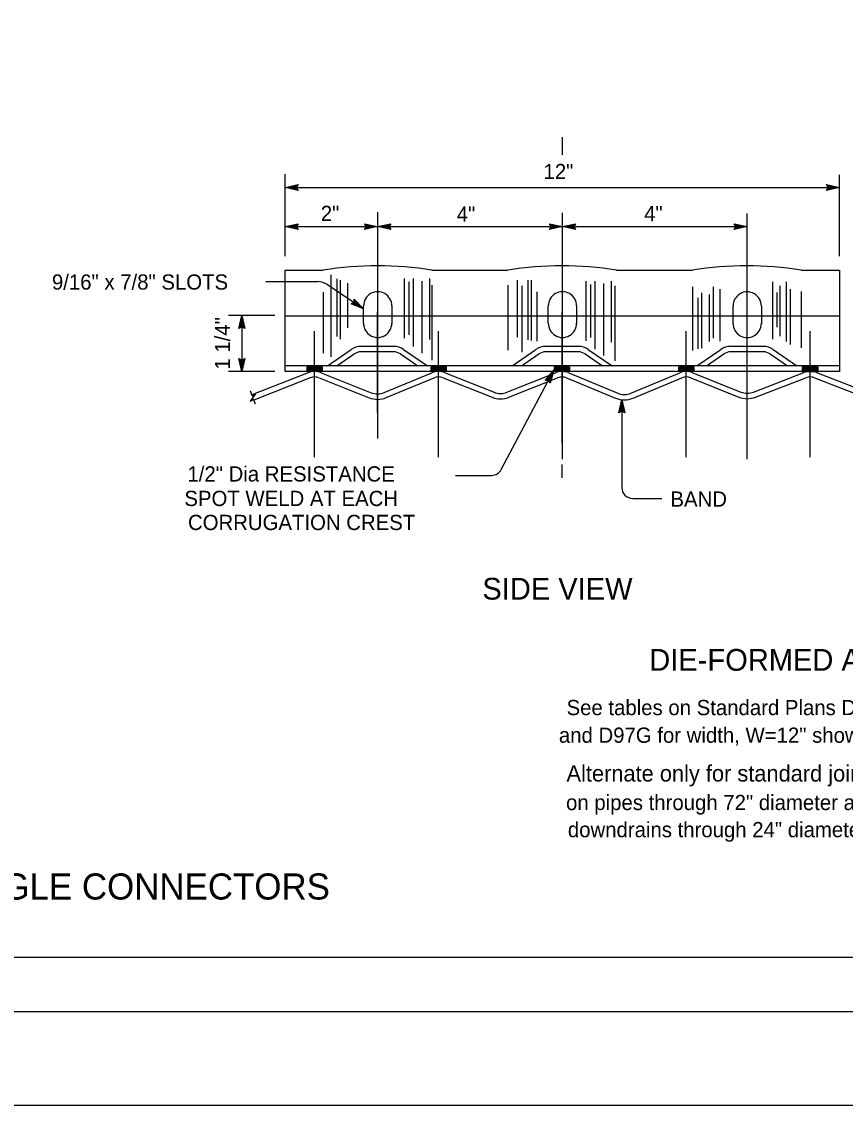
# Model space of a CAD drawing. Extents: x -894 to 866, y -472 to 714.
# Drawn here: x -282.9 to 96, y -472.4 to 25.9 of the extents above; entities that cross this region are included whole.
import ezdxf

# ---------------------------------------------------------------- set-up
doc = ezdxf.new("R2010")
doc.units = 0
for name, color, linetype in [('56 Stage 3 Anno', 7, 'Continuous'), ('57 Undefined', 7, 'Continuous'), ('60 Nongeo Data', 7, 'Continuous'), ('border_PLOTTING-ELEMENTS', 7, 'Continuous'), ('border_rw_22x34_Cut_Lines', 7, 'Continuous'), ('border_SHEET', 7, 'Continuous')]:
    doc.layers.add(name, color=color, linetype=linetype)

msp = doc.modelspace()

# ---------------------------------------------------------------- linework, layer by layer
at = {"layer": '56 Stage 3 Anno'}
for p, q in [((-161.66, -82.02), (-161.66, -44.3)), ((93.34, -82.02), (93.34, -44.6)), ((-161.66, -50.39), (-155.66, -49.06)), ((-160.27, -50.39), (-155.89, -49.42)), ((-158.9, -50.39), (-156.07, -49.77)), ((-155.66, -49.06), (-156.46, -50.39)), ((-155.66, -49.06), (-155.66, -49.06)), ((88.14, -50.39), (87.34, -49.05)), ((87.34, -49.05), (87.34, -49.05)), ((87.34, -49.05), (93.34, -50.39)), ((87.56, -49.41), (91.96, -50.39)), ((87.79, -49.77), (90.58, -50.39)), ((-161.66, -50.39), (93.34, -50.39)), ((-155.66, -51.73), (-161.66, -50.39)), ((-161.66, -50.39), (-161.66, -50.39)), ((-155.87, -51.38), (-160.28, -50.39)), ((-156.11, -51.02), (-158.9, -50.39)), ((-157.51, -50.39), (-156.31, -50.13)), ((-156.28, -50.67), (-157.51, -50.39)), ((-156.46, -50.39), (-155.66, -51.73)), ((-155.66, -51.73), (-155.66, -51.73)), ((93.34, -50.39), (87.34, -51.72)), ((87.34, -51.72), (88.14, -50.39)), ((87.34, -51.72), (87.34, -51.72)), ((91.95, -50.4), (87.58, -51.36)), ((90.58, -50.39), (87.75, -51.02)), ((87.97, -50.11), (89.2, -50.39)), ((89.2, -50.39), (87.99, -50.66)), ((93.34, -50.39), (93.34, -50.39)), ((-161.66, -68.39), (-155.66, -67.06)), ((-161.66, -68.39), (-119.16, -68.39)), ((-155.66, -69.73), (-161.66, -68.39)), ((-161.66, -68.39), (-161.66, -68.39)), ((-155.87, -69.38), (-160.28, -68.39)), ((-160.27, -68.39), (-155.89, -67.42)), ((-158.9, -68.39), (-156.07, -67.77)), ((-156.11, -69.02), (-158.9, -68.39)), ((-157.51, -68.39), (-156.31, -68.13)), ((-156.28, -68.67), (-157.51, -68.39)), ((-155.66, -67.06), (-156.46, -68.39)), ((-156.46, -68.39), (-155.66, -69.73)), ((-155.66, -67.06), (-155.66, -67.06)), ((-155.66, -69.73), (-155.66, -69.73)), ((-124.36, -68.39), (-125.16, -67.05)), ((-125.16, -67.05), (-125.16, -67.05)), ((-125.16, -67.05), (-119.16, -68.39)), ((-119.16, -68.39), (-125.16, -69.72)), ((-125.16, -69.72), (-124.36, -68.39)), ((-125.16, -69.72), (-125.16, -69.72)), ((-124.94, -67.41), (-120.54, -68.39)), ((-120.55, -68.4), (-124.92, -69.36)), ((-121.92, -68.39), (-124.75, -69.02)), ((-124.71, -67.77), (-121.92, -68.39)), ((-124.53, -68.11), (-123.3, -68.39)), ((-123.3, -68.39), (-124.51, -68.66)), ((-119.16, -68.39), (-113.16, -67.06)), ((-119.16, -68.39), (-34.16, -68.39)), ((-119.16, -68.39), (-119.16, -68.39)), ((-113.16, -69.73), (-119.16, -68.39)), ((-119.16, -68.39), (-119.16, -68.39)), ((-113.37, -69.38), (-117.78, -68.39)), ((-117.77, -68.39), (-113.39, -67.42)), ((-116.4, -68.39), (-113.57, -67.77)), ((-113.61, -69.02), (-116.4, -68.39)), ((-115.01, -68.39), (-113.81, -68.13)), ((-113.78, -68.67), (-115.01, -68.39)), ((-113.16, -67.06), (-113.96, -68.39)), ((-113.96, -68.39), (-113.16, -69.73)), ((-113.16, -67.06), (-113.16, -67.06)), ((-113.16, -69.73), (-113.16, -69.73)), ((-39.36, -68.39), (-40.16, -67.05)), ((-40.16, -67.05), (-40.16, -67.05)), ((-40.16, -67.05), (-34.16, -68.39)), ((-34.16, -68.39), (-40.16, -69.72)), ((-40.16, -69.72), (-39.36, -68.39)), ((-40.16, -69.72), (-40.16, -69.72)), ((-39.94, -67.41), (-35.54, -68.39)), ((-35.55, -68.4), (-39.92, -69.36)), ((-36.92, -68.39), (-39.75, -69.02)), ((-39.71, -67.77), (-36.92, -68.39)), ((-39.53, -68.11), (-38.3, -68.39)), ((-38.3, -68.39), (-39.51, -68.66)), ((-34.16, -68.39), (-28.16, -67.06)), ((-34.16, -68.39), (50.84, -68.39)), ((-34.16, -68.39), (-34.16, -68.39)), ((-28.16, -69.73), (-34.16, -68.39)), ((-34.16, -68.39), (-34.16, -68.39)), ((-28.37, -69.38), (-32.78, -68.39)), ((-32.77, -68.39), (-28.39, -67.42)), ((-31.4, -68.39), (-28.57, -67.77)), ((-28.61, -69.02), (-31.4, -68.39)), ((-30.01, -68.39), (-28.81, -68.13)), ((-28.78, -68.67), (-30.01, -68.39)), ((-28.16, -67.06), (-28.96, -68.39)), ((-28.96, -68.39), (-28.16, -69.73)), ((-28.16, -67.06), (-28.16, -67.06)), ((-28.16, -69.73), (-28.16, -69.73)), ((45.64, -68.39), (44.84, -67.05)), ((44.84, -67.05), (44.84, -67.05)), ((44.84, -67.05), (50.84, -68.39)), ((50.84, -68.39), (44.84, -69.72)), ((44.84, -69.72), (45.64, -68.39)), ((44.84, -69.72), (44.84, -69.72)), ((45.06, -67.41), (49.46, -68.39)), ((49.45, -68.4), (45.08, -69.36)), ((48.08, -68.39), (45.25, -69.02)), ((45.29, -67.77), (48.08, -68.39)), ((45.47, -68.11), (46.7, -68.39)), ((46.7, -68.39), (45.49, -68.66)), ((50.84, -68.39), (50.84, -68.39)), ((-170.53, -93.69), (-146.73, -93.69)), ((-142.27, -95.04), (-125.69, -106.16)), ((-131.41, -103.92), (-130, -103.26)), ((-125.69, -106.16), (-131.41, -103.92)), ((-131.41, -103.92), (-131.41, -103.92)), ((-126.84, -105.39), (-131.01, -103.76)), ((-127.98, -104.62), (-130.67, -103.57)), ((-129.13, -103.85), (-130.28, -103.4)), ((-130, -103.26), (-129.92, -101.71)), ((-129.99, -102.94), (-129.13, -103.85)), ((-129.95, -102.55), (-127.98, -104.62)), ((-129.94, -102.12), (-126.83, -105.39)), ((-129.92, -101.71), (-129.92, -101.71)), ((-129.92, -101.71), (-125.69, -106.16)), ((-166.47, -109.23), (-187.77, -109.23)), ((-183, -115.23), (-181.66, -109.23)), ((-181.66, -109.23), (-181.66, -134.96)), ((-181.66, -109.23), (-181.66, -109.23)), ((-181.66, -109.23), (-180.33, -115.23)), ((-125.69, -106.16), (-125.69, -106.16)), ((-181.66, -114.43), (-183, -115.23)), ((-182.64, -115.02), (-181.66, -110.61)), ((-182.28, -114.78), (-181.66, -112)), ((-181.94, -114.61), (-181.66, -113.38)), ((-181.66, -112), (-181.03, -114.82)), ((-181.66, -113.38), (-181.39, -114.59)), ((-180.33, -115.23), (-181.66, -114.43)), ((-181.65, -110.62), (-180.69, -115)), ((-183, -115.23), (-183, -115.23)), ((-180.33, -115.23), (-180.33, -115.23)), ((-181.66, -134.96), (-182.99, -128.96)), ((-182.99, -128.96), (-182.99, -128.96)), ((-182.99, -128.96), (-181.66, -129.76)), ((-181.66, -133.57), (-182.63, -129.2)), ((-181.66, -132.2), (-182.28, -129.37)), ((-181.66, -129.76), (-180.32, -128.96)), ((-180.32, -128.96), (-181.66, -134.96)), ((-180.67, -129.18), (-181.66, -133.58)), ((-181.03, -129.41), (-181.66, -132.2)), ((-180.32, -128.96), (-180.32, -128.96)), ((-181.65, -130.82), (-181.92, -129.61)), ((-181.38, -129.59), (-181.65, -130.82)), ((-62.27, -180.09), (-38.14, -134.46)), ((-42.13, -139.14), (-38.14, -134.46)), ((-38.14, -134.46), (-39.77, -140.38)), ((-38.14, -134.46), (-38.14, -134.46)), ((-166.47, -134.96), (-187.77, -134.96)), ((-181.66, -134.96), (-181.66, -134.96)), ((-40.57, -139.05), (-42.13, -139.14)), ((-42.13, -139.14), (-42.13, -139.14)), ((-41.72, -139.11), (-38.79, -135.68)), ((-41.29, -139.07), (-39.44, -136.9)), ((-40.9, -139.08), (-40.08, -138.12)), ((-39.77, -140.38), (-40.57, -139.05)), ((-40.08, -138.12), (-40.41, -139.31)), ((-39.44, -136.9), (-40.2, -139.69)), ((-38.79, -135.69), (-39.98, -140.01)), ((-39.77, -140.38), (-39.77, -140.38)), ((-8.18, -153.99), (-6.84, -147.99)), ((-7.83, -153.77), (-6.84, -149.37)), ((-6.84, -147.99), (-6.84, -188.35)), ((-6.84, -147.99), (-6.84, -147.99)), ((-6.84, -147.99), (-5.51, -153.99)), ((-6.84, -149.38), (-5.87, -153.75)), ((-6.84, -153.19), (-8.18, -153.99)), ((-8.18, -153.99), (-8.18, -153.99)), ((-7.47, -153.54), (-6.85, -150.75)), ((-7.12, -153.36), (-6.85, -152.13)), ((-6.85, -150.75), (-6.22, -153.58)), ((-6.85, -152.13), (-6.58, -153.34)), ((-5.51, -153.99), (-6.84, -153.19)), ((-5.51, -153.99), (-5.51, -153.99)), ((-83.37, -182.76), (-66.69, -182.76)), ((-1.84, -193.35), (11.51, -193.35))]:
    msp.add_line(p, q, dxfattribs=at)
for centre, radius, start, end in [((-146.73, -101.69), 8, 56.1696, 90), ((-66.69, -177.76), 5, 270, 332.141), ((-1.84, -188.35), 5, 180, 270)]:
    msp.add_arc(centre, radius, start, end, dxfattribs=at)
at = {"layer": '60 Nongeo Data'}
for p, q in [((-34.16, -35.3), (-34.16, -27.27)), ((-34.16, -175.37), (-34.16, -63.22)), ((50.84, -175.37), (50.84, -62.92)), ((-119.02, -157.76), (-119.02, -72.29)), ((-161.66, -134.96), (-161.66, -88.39)), ((-161.66, -88.39), (-144.17, -88.39)), ((-94.18, -88.39), (-59.34, -88.39)), ((-9.34, -88.39), (25.68, -88.39)), ((75.68, -88.39), (93.34, -88.39)), ((93.34, -88.39), (93.34, -134.96)), ((-140.74, -90.57), (-140.74, -128.26)), ((-137.9, -92.45), (-137.9, -118.97)), ((-136.38, -93.02), (-136.38, -120.1)), ((-132.97, -94.35), (-132.97, -114.99)), ((-107.03, -92.28), (-107.03, -119.72)), ((-104.76, -93.78), (-104.76, -118.21)), ((-102.86, -92.28), (-102.86, -123.51)), ((-98.89, -93.4), (-98.89, -126.54)), ((-95.29, -92.28), (-95.29, -120.29)), ((-54.96, -93.04), (-54.96, -119.15)), ((-50.03, -93.04), (-50.03, -120.48)), ((-48.52, -93.04), (-48.52, -120.67)), ((-23.44, -93.45), (-23.44, -120.89)), ((-19.27, -93.45), (-19.27, -124.68)), ((-15.3, -94.57), (-15.3, -127.71)), ((-11.7, -93.45), (-11.7, -121.46)), ((62.45, -93.79), (62.45, -120.1)), ((68.7, -93.79), (68.7, -121.24)), ((-144.17, -98.51), (-144.17, -126.54)), ((-94.18, -95.3), (-94.18, -129.77)), ((-59.34, -95.3), (-59.34, -125.21)), ((-52.87, -95.67), (-52.87, -126.16)), ((-45.87, -98.32), (-45.87, -121.05)), ((-21.17, -94.95), (-21.17, -119.37)), ((-10.01, -95.59), (-10.01, -130.06)), ((25.68, -96.07), (25.68, -125.4)), ((29.88, -98.89), (29.88, -124.27)), ((33.29, -99.65), (33.29, -121.24)), ((35.18, -96.07), (35.18, -119.72)), ((38.21, -97.19), (38.21, -121.05)), ((64.53, -98.7), (64.53, -114.61)), ((65.86, -95.67), (65.86, -118.78)), ((70.59, -97.19), (70.59, -122.56)), ((75.68, -98.14), (75.68, -124.08)), ((28.17, -101.17), (28.17, -124.65)), ((-161.66, -109.39), (93.34, -109.39)), ((-125.66, -112.85), (-125.66, -104.84)), ((-119.16, -153.89), (-119.16, -107.75)), ((-112.66, -104.84), (-112.66, -113.06)), ((-40.65, -112.85), (-40.65, -104.84)), ((-34.25, -168.03), (-34.25, -107.76)), ((-27.65, -104.84), (-27.65, -113.06)), ((44.36, -112.9), (44.36, -104.89)), ((57.36, -104.89), (57.36, -113.11)), ((-148.16, -174.39), (-148.16, -116.39)), ((-91.16, -174.39), (-91.16, -116.39)), ((22.84, -174.39), (22.84, -116.39)), ((79.84, -174.39), (79.84, -116.39)), ((-111.77, -123.46), (-126.77, -123.46)), ((-26.81, -123.46), (-41.82, -123.46)), ((58.21, -123.46), (43.21, -123.46)), ((-142.27, -132.46), (-131.32, -124.88)), ((-137.88, -132.46), (-129.9, -126.94)), ((-111.77, -125.96), (-126.77, -125.96)), ((-108.64, -126.94), (-100.66, -132.46)), ((-107.21, -124.88), (-96.27, -132.46)), ((-57.32, -132.46), (-46.37, -124.88)), ((-52.92, -132.46), (-44.95, -126.94)), ((-26.81, -125.96), (-41.82, -125.96)), ((-23.68, -126.94), (-15.71, -132.46)), ((-22.26, -124.88), (-11.32, -132.46)), ((27.71, -132.46), (38.65, -124.88)), ((32.1, -132.46), (40.08, -126.94)), ((58.21, -125.96), (43.21, -125.96)), ((61.34, -126.94), (69.32, -132.46)), ((62.76, -124.88), (73.71, -132.46)), ((93.34, -132.46), (-161.66, -132.46)), ((-151.65, -134.92), (-151.65, -132.89)), ((-151.65, -132.89), (-144.65, -132.89)), ((-151.65, -133.39), (-144.65, -133.39)), ((-151.65, -133.89), (-144.65, -133.89)), ((-151.65, -134.39), (-144.65, -134.39)), ((-144.65, -132.89), (-144.65, -134.92)), ((-94.62, -134.94), (-94.62, -132.9)), ((-94.62, -132.9), (-87.62, -132.9)), ((-94.62, -133.4), (-87.62, -133.4)), ((-94.62, -133.9), (-87.62, -133.9)), ((-94.62, -134.4), (-87.62, -134.4)), ((-87.62, -132.9), (-87.62, -134.94)), ((-37.84, -134.95), (-37.84, -132.91)), ((-37.84, -132.91), (-30.84, -132.91)), ((-37.84, -133.41), (-30.84, -133.41)), ((-37.84, -133.91), (-30.84, -133.91)), ((-37.84, -134.41), (-30.84, -134.41)), ((-30.84, -132.91), (-30.84, -134.95)), ((19.33, -134.95), (19.33, -132.92)), ((19.33, -132.92), (26.33, -132.92)), ((19.33, -133.42), (26.33, -133.42)), ((19.33, -133.92), (26.33, -133.92)), ((19.33, -134.42), (26.33, -134.42)), ((26.33, -132.92), (26.33, -134.95)), ((76.34, -134.96), (76.34, -132.93)), ((76.34, -132.93), (83.34, -132.93)), ((76.34, -133.43), (83.34, -133.43)), ((76.34, -133.93), (83.34, -133.93)), ((76.34, -134.43), (83.34, -134.43)), ((83.34, -132.93), (83.34, -134.96)), ((-151.12, -135.57), (-176.99, -145.8)), ((-150.2, -137.89), (-176.1, -148.13)), ((93.34, -134.96), (-161.66, -134.96)), ((-151.65, -134.89), (-144.65, -134.89)), ((-146.14, -137.9), (-123.09, -147.06)), ((-145.22, -135.57), (-122.17, -144.74)), ((-116.16, -144.7), (-94.18, -135.62)), ((-115.21, -147.01), (-93.22, -137.93)), ((-94.62, -134.9), (-87.62, -134.9)), ((-89.09, -137.9), (-66.54, -146.86)), ((-88.17, -135.58), (-65.62, -144.54)), ((-59.7, -144.54), (-37.28, -135.6)), ((-58.78, -146.86), (-36.36, -137.93)), ((-37.84, -134.91), (-30.84, -134.91)), ((-32.22, -137.95), (-9.68, -147.25)), ((-31.27, -135.64), (-8.73, -144.94)), ((-2.62, -144.93), (19.81, -135.63)), ((-1.66, -147.24), (20.77, -137.94)), ((19.33, -134.92), (26.33, -134.92)), ((24.92, -137.92), (46.99, -146.76)), ((25.85, -135.6), (47.92, -144.44)), ((53.78, -144.47), (76.94, -135.52)), ((54.68, -146.8), (77.85, -137.85)), ((76.34, -134.93), (83.34, -134.93)), ((81.82, -137.85), (107.2, -147.71)), ((82.72, -135.52), (108.06, -145.36)), ((-176.86, -146.14), (-177.73, -143.88)), ((-175.36, -150.04), (-176.23, -147.78)), ((-34.25, -183.9), (-34.25, -177.7))]:
    msp.add_line(p, q, dxfattribs=at)
for points in [[(-119.16, -61.72), (-119.16, -80.27)], [(-119.16, -62.32), (-119.16, -70.48)], [(-34.16, -72.58), (-34.16, -62.02)], [(-34.16, -82.37), (-34.16, -62.37)], [(50.84, -82.37), (50.84, -62.37)], [(50.84, -72.58), (50.84, -62.62)], [(-34.16, -79.58), (-34.16, -75.58)], [(50.84, -79.58), (50.84, -75.58)], [(-119.16, -83.27), (-119.16, -87.27)], [(-34.16, -89.37), (-34.16, -85.37)], [(50.84, -89.37), (50.84, -85.37)], [(-119.16, -90.27), (-119.16, -110.27)], [(-34.16, -112.37), (-34.16, -92.37)], [(50.84, -112.37), (50.84, -92.37)], [(-158.66, -109.39), (-138.66, -109.39)], [(-135.66, -109.39), (-131.66, -109.39)], [(-128.66, -109.39), (-108.66, -109.39)], [(-105.66, -109.39), (-101.66, -109.39)], [(-98.66, -109.39), (-78.66, -109.39)], [(-75.66, -109.39), (-71.66, -109.39)], [(-68.66, -109.39), (-48.66, -109.39)], [(-45.66, -109.39), (-41.66, -109.39)], [(-38.66, -109.39), (-18.66, -109.39)], [(-15.66, -109.39), (-11.66, -109.39)], [(-8.66, -109.39), (11.34, -109.39)], [(14.34, -109.39), (18.34, -109.39)], [(21.34, -109.39), (41.34, -109.39)], [(44.34, -109.39), (48.34, -109.39)], [(51.34, -109.39), (71.34, -109.39)], [(74.34, -109.39), (78.34, -109.39)], [(81.34, -109.39), (93.34, -109.39)], [(-119.16, -113.27), (-119.16, -117.27)], [(-148.16, -118.39), (-148.16, -116.39)], [(-91.16, -118.39), (-91.16, -116.39)], [(-34.16, -119.37), (-34.16, -115.37)], [(22.84, -118.39), (22.84, -116.39)], [(50.84, -119.37), (50.84, -115.37)], [(79.84, -118.39), (79.84, -116.39)], [(-148.16, -141.39), (-148.16, -121.39)], [(-119.16, -120.27), (-119.16, -140.27)], [(-91.16, -141.39), (-91.16, -121.39)], [(-34.16, -142.37), (-34.16, -122.37)], [(22.84, -141.39), (22.84, -121.39)], [(50.84, -142.37), (50.84, -122.37)], [(79.84, -141.39), (79.84, -121.39)], [(-148.16, -148.39), (-148.16, -144.39)], [(-119.16, -143.27), (-119.16, -147.27)], [(-91.16, -148.39), (-91.16, -144.39)], [(22.84, -148.39), (22.84, -144.39)], [(79.84, -148.39), (79.84, -144.39)], [(-176.86, -146.14), (-175.3, -145.3), (-177.8, -148.62), (-176.23, -147.78)], [(-34.16, -149.37), (-34.16, -145.37)], [(50.84, -149.37), (50.84, -145.37)], [(-148.16, -171.39), (-148.16, -151.39)], [(-119.15, -165.88), (-119.15, -150.76)], [(-91.16, -171.39), (-91.16, -151.39)], [(-34.16, -167.49), (-34.16, -152.37)], [(22.84, -171.39), (22.84, -151.39)], [(50.84, -166.69), (50.84, -152.37)], [(79.84, -171.39), (79.84, -151.39)]]:
    msp.add_lwpolyline(points, dxfattribs=at)
for centre, radius, start, end in [((-119.18, -241.9), 155.53, 80.7518, 99.2482), ((-34.34, -244.06), 157.66, 80.8763, 99.1237), ((50.68, -248.52), 162.07, 81.1263, 98.8737), ((-119.15, -104.82), 6.5, 359.5774, 180.1421), ((-34.15, -104.82), 6.5, 359.5774, 180.1421), ((50.86, -104.88), 6.5, 359.5774, 180.1421), ((-119.16, -112.85), 6.5, 179.8579, 0.4226), ((-34.15, -112.85), 6.5, 179.8579, 0.4226), ((50.86, -112.9), 6.5, 179.8579, 0.4226), ((-126.77, -131.46), 8, 90, 124.6952), ((-111.77, -131.46), 8, 55.3048, 90), ((-41.82, -131.46), 8, 90, 124.6952), ((-41.82, -131.46), 8, 90, 124.6951), ((-26.81, -131.46), 8, 55.3048, 90), ((43.21, -131.46), 8, 90, 124.6952), ((58.21, -131.46), 8, 55.3048, 90), ((-126.77, -131.46), 5.5, 90, 124.6952), ((-111.77, -131.46), 5.5, 55.3048, 90), ((-41.82, -131.46), 5.5, 90, 124.6952), ((-26.81, -131.46), 5.5, 55.3048, 90), ((43.21, -131.46), 5.5, 90, 124.6952), ((58.21, -131.46), 5.5, 55.3048, 90), ((-148.18, -143.01), 8, 68.3138, 111.5724), ((-148.18, -143.01), 5.5, 68.3138, 111.5724), ((-91.12, -143.02), 8, 68.3345, 112.4394), ((-91.12, -143.02), 5.5, 68.3345, 112.4394), ((-34.32, -143.04), 8, 67.5899, 111.724), ((-34.32, -143.04), 5.5, 67.5899, 111.724), ((22.87, -143.02), 8, 68.1796, 112.5137), ((22.87, -143.02), 5.5, 68.1796, 112.5137), ((79.83, -142.98), 8, 68.7782, 111.1354), ((79.83, -142.98), 5.5, 68.7782, 111.1354), ((50.89, -137.01), 8, 248.1795, 291.1354), ((-119.21, -137.31), 10.5, 248.3139, 292.4393), ((-119.21, -137.31), 8, 248.3139, 292.4393), ((-62.66, -137.11), 10.5, 248.3344, 291.7241), ((-62.66, -137.11), 8, 248.3344, 291.7241), ((-5.68, -137.54), 10.5, 247.5899, 292.5138), ((-5.68, -137.54), 8, 247.5899, 292.5138), ((50.89, -137.01), 10.5, 248.1795, 291.1354)]:
    msp.add_arc(centre, radius, start, end, dxfattribs=at)
at = {"layer": 'border_PLOTTING-ELEMENTS'}
for points in [[(-894.04, -472.44), (865.96, -472.44), (865.96, 713.56), (-894.04, 713.56)], [(-864.04, 670.56), (835.96, 670.56), (835.96, -429.44), (-864.04, -429.44)]]:
    msp.add_lwpolyline(points, close=True, dxfattribs=at)
at = {"layer": 'border_rw_22x34_Cut_Lines'}
msp.add_lwpolyline([(-864.04, 670.56), (835.96, 670.56), (835.96, -429.44), (-864.04, -429.44)], close=True, dxfattribs=at)
at = {"layer": 'border_SHEET'}
msp.add_line((810.96, -404.44), (-814.04, -404.44), dxfattribs=at)

# ---------------------------------------------------------------- texts
at = {"layer": '57 Undefined'}
for s, height, p in [('12"', 7, (-42.86, -46.54)), ('2"', 7, (-145.31, -65.8)), ('4"', 7, (-82.78, -66.12)), ('4"', 7, (3.45, -65.9)), ('9/16" x 7/8" SLOTS', 7, (-269.01, -97.35)), ('1/2" Dia RESISTANCE', 7, (-206.67, -185.6)), ('SPOT WELD AT EACH', 7, (-208.08, -196.86)), ('BAND', 7, (15.53, -197.16)), ('CORRUGATION CREST', 7, (-206.41, -207.91)), ('SIDE VIEW', 10, (-71, -239.89)), ('DIE-FORMED ANGLE', 10, (5.8, -272.6)), ('See tables on Standard Plans D97E', 7, (-32.25, -293.03)), (' and D97G for width, W=12" shown.', 7, (-38.38, -305.73)), ('Alternate only for standard joints ', 7.5, (-32.28, -323.55)), ('on pipes through 72" diameter and', 7, (-32.49, -336.68)), ('downdrains through 24" diameter.', 7, (-31.65, -349.16)), ('ANGLE CONNECTORS', 12, (-314.09, -377.81))]:
    msp.add_text(s, height=height, dxfattribs=at).set_placement(p)
msp.add_text('1 1/4"', height=7, rotation=90, dxfattribs=at).set_placement((-187.04, -134.14))

doc.saveas('drawing.dxf')
